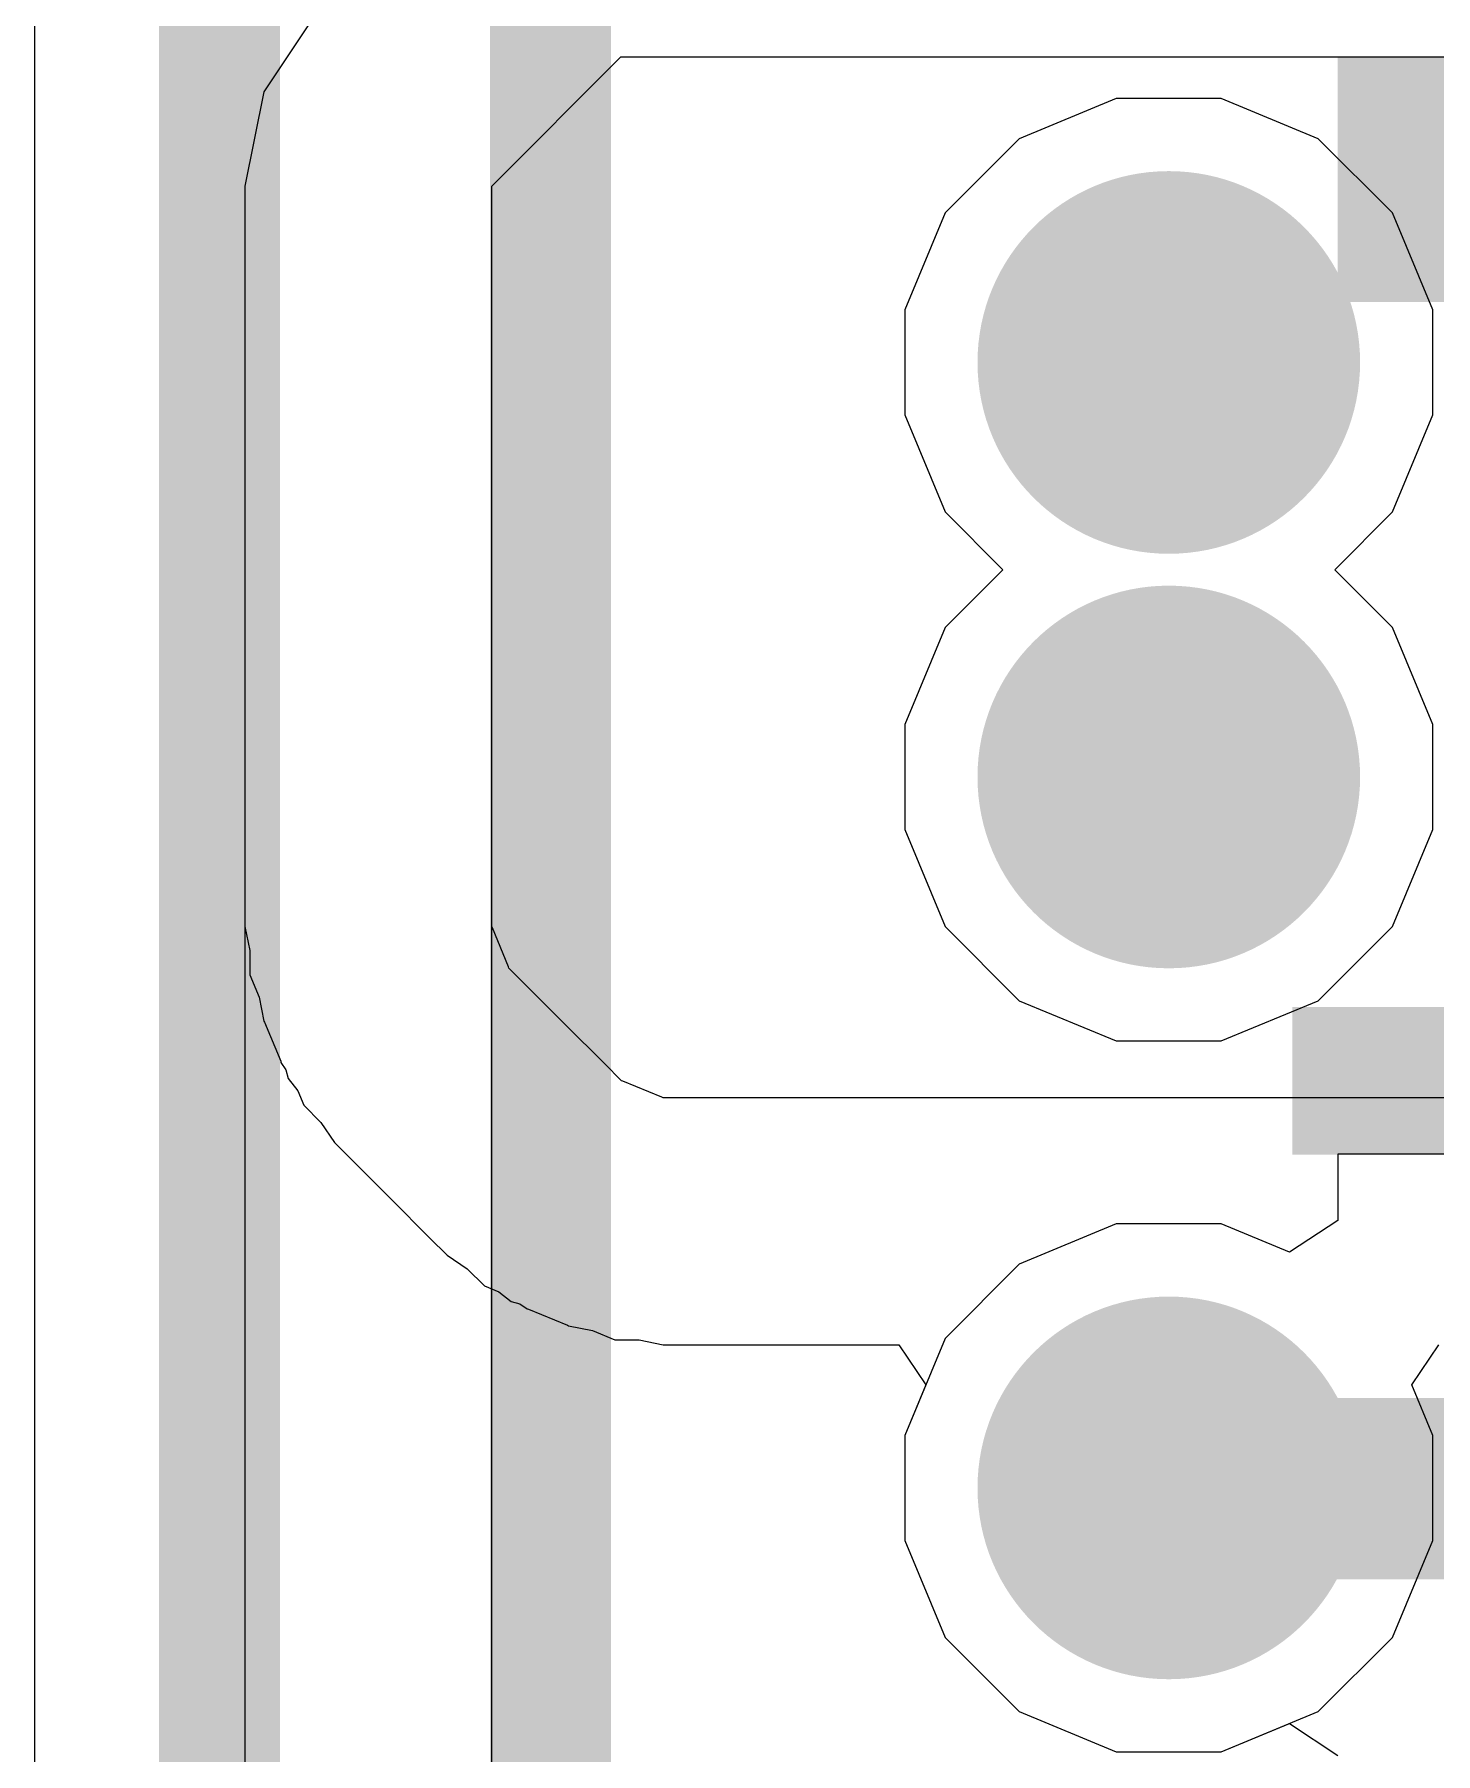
# Model space of a CAD drawing. Header units: inches. Extents: x -3 to 5259, y -3 to 5282.
# Drawn here: x 5.466 to 8.408, y 35.368 to 38.977 of the extents above; entities that cross this region are included whole.
import ezdxf

# ---------------------------------------------------------------- set-up
doc = ezdxf.new("R2010")
doc.units = ezdxf.units.IN
for name, color, linetype in [('Bottom Layer', 5, 'Continuous'), ('Bottom Solder', 6, 'Continuous'), ('Drill Drawing', 1, 'Continuous'), ('Layer 1', 16, 'Continuous'), ('Layer 2', 76, 'Continuous'), ('Top Layer', 1, 'Continuous'), ('Top Solder', 216, 'Continuous'), ('Via Holes', 16, 'Continuous')]:
    doc.layers.add(name, color=color, linetype=linetype)

msp = doc.modelspace()

# ---------------------------------------------------------------- hatches: boundary and pattern name
at = {"layer": 'Bottom Layer'}
h = msp.add_hatch(color=5, dxfattribs=at)
edge = h.paths.add_edge_path()
edge.add_arc((7.8476348, 38.28816066), 0.2999994, 0, 360)
h = msp.add_hatch(color=5, dxfattribs=at)
edge = h.paths.add_edge_path()
edge.add_arc((7.8476348, 37.41802524), 0.2999994, 0, 360)
h = msp.add_hatch(color=5, dxfattribs=at)
edge = h.paths.add_edge_path()
edge.add_arc((7.8476348, 35.92573714), 0.2999994, 0, 360)
at = {"layer": 'Bottom Solder'}
h = msp.add_hatch(color=6, dxfattribs=at)
edge = h.paths.add_edge_path()
edge.add_arc((7.8476348, 38.28816066), 0.4015993999999999, 0, 360)
h = msp.add_hatch(color=6, dxfattribs=at)
edge = h.paths.add_edge_path()
edge.add_arc((7.8476348, 37.41802524), 0.4015993999999999, 0, 360)
h = msp.add_hatch(color=6, dxfattribs=at)
edge = h.paths.add_edge_path()
edge.add_arc((7.8476348, 35.92573714), 0.4015993999999999, 0, 360)
at = {"layer": 'Layer 1'}
h = msp.add_hatch(color=16, dxfattribs=at)
edge = h.paths.add_edge_path()
edge.add_arc((7.8476348, 38.28816066), 0.2999994, 0, 360)
h = msp.add_hatch(color=16, dxfattribs=at)
edge = h.paths.add_edge_path()
edge.add_arc((7.8476348, 37.41802524), 0.2999994, 0, 360)
h = msp.add_hatch(color=16, dxfattribs=at)
edge = h.paths.add_edge_path()
edge.add_arc((7.8476348, 35.92573714), 0.2999994, 0, 360)
at = {"layer": 'Layer 2'}
h = msp.add_hatch(color=76, dxfattribs=at)
edge = h.paths.add_edge_path()
edge.add_arc((7.8476348, 38.28816066), 0.2999994, 0, 360)
h = msp.add_hatch(color=76, dxfattribs=at)
edge = h.paths.add_edge_path()
edge.add_arc((7.8476348, 37.41802524), 0.2999994, 0, 360)
h = msp.add_hatch(color=76, dxfattribs=at)
edge = h.paths.add_edge_path()
edge.add_arc((7.8476348, 35.92573714), 0.2999994, 0, 360)
at = {"layer": 'Top Layer'}
for points in [[(8.20237882, 38.41516066), (9.493938339999998, 38.41516066), (9.493938339999998, 38.92932269999999), (8.20237882, 38.92932269999999)], [(8.10726344, 36.62496866), (9.30966896, 36.62496866), (9.30966896, 36.93510266), (8.10726344, 36.93510266)]]:
    msp.add_hatch(color=1, dxfattribs=at).paths.add_polyline_path(points)
h = msp.add_hatch(color=1, dxfattribs=at)
edge = h.paths.add_edge_path()
edge.add_arc((7.8476348, 38.28816066), 0.2999994, 0, 360)
h = msp.add_hatch(color=1, dxfattribs=at)
edge = h.paths.add_edge_path()
edge.add_arc((7.8476348, 37.41802524), 0.2999994, 0, 360)
h = msp.add_hatch(color=1, dxfattribs=at)
edge = h.paths.add_edge_path()
edge.add_arc((7.8476348, 35.92573714), 0.2999994, 0, 360)
at = {"layer": 'Top Solder'}
h = msp.add_hatch(color=216, dxfattribs=at)
edge = h.paths.add_edge_path()
edge.add_arc((7.8476348, 38.28816066), 0.4015993999999999, 0, 360)
h = msp.add_hatch(color=216, dxfattribs=at)
edge = h.paths.add_edge_path()
edge.add_arc((7.8476348, 37.41802524), 0.4015993999999999, 0, 360)
h = msp.add_hatch(color=216, dxfattribs=at)
edge = h.paths.add_edge_path()
edge.add_arc((7.8476348, 35.92573714), 0.4015993999999999, 0, 360)
at = {"layer": 'Via Holes'}
h = msp.add_hatch(color=7, dxfattribs=at)
edge = h.paths.add_edge_path()
edge.add_arc((7.8476348, 38.28816066), 0.1499997, 0, 360)
h = msp.add_hatch(color=7, dxfattribs=at)
edge = h.paths.add_edge_path()
edge.add_arc((7.8476348, 37.41802524), 0.1499997, 0, 360)
h = msp.add_hatch(color=7, dxfattribs=at)
edge = h.paths.add_edge_path()
edge.add_arc((7.8476348, 35.92573714), 0.1499997, 0, 360)

# ---------------------------------------------------------------- linework, layer by layer
at = {"layer": 'Bottom Layer'}
for p, q in [((7.7374369, 38.84216006), (7.53382034, 38.75781936)), ((7.957832699999999, 38.84216006), (7.7374369, 38.84216006)), ((8.16144926, 38.75781936), (7.957832699999999, 38.84216006)), ((7.53382034, 38.75781936), (7.3779761, 38.60197512)), ((8.3172935, 38.60197512), (8.16144926, 38.75781936)), ((7.3779761, 38.60197512), (7.293635399999999, 38.39835856)), ((8.401634199999998, 38.39835856), (8.3172935, 38.60197512)), ((7.293635399999999, 38.39835856), (7.293635399999999, 38.17796276)), ((8.401634199999998, 38.17796276), (8.401634199999998, 38.39835856)), ((7.293635399999999, 38.17796276), (7.3779761, 37.9743462)), ((8.3172935, 37.9743462), (8.401634199999998, 38.17796276)), ((7.3779761, 37.9743462), (7.499228079999999, 37.85309422)), ((8.19604152, 37.85309422), (8.3172935, 37.9743462)), ((7.499228079999999, 37.85309422), (7.3779761, 37.73183969999999)), ((8.3172935, 37.73183969999999), (8.19604152, 37.85309422)), ((7.3779761, 37.73183969999999), (7.293635399999999, 37.52822314)), ((8.401634199999998, 37.52822314), (8.3172935, 37.73183969999999)), ((7.293635399999999, 37.52822314), (7.293635399999999, 37.30782734)), ((8.401634199999998, 37.30782734), (8.401634199999998, 37.52822314)), ((7.293635399999999, 37.30782734), (7.3779761, 37.10421078)), ((8.3172935, 37.10421078), (8.401634199999998, 37.30782734)), ((7.3779761, 37.10421078), (7.53382034, 36.94836653999999)), ((8.16144926, 36.94836653999999), (8.3172935, 37.10421078)), ((7.53382034, 36.94836653999999), (7.7374369, 36.86402584)), ((7.957832699999999, 36.86402584), (8.16144926, 36.94836653999999)), ((7.7374369, 36.86402584), (7.957832699999999, 36.86402584))]:
    msp.add_line(p, q, dxfattribs=at)
at = {"layer": 'Drill Drawing'}
for points in [[(7.7206348, 38.41516066, 0.0508, 0.0508, 0), (7.7206348, 38.54216066, 0.0508, 0.0508, 0)], [(7.7206348, 38.54216066, 0.0508, 0.0508, 0), (7.9746348, 38.54216066, 0.0508, 0.0508, 0)], [(7.9746348, 38.41516066, 0.0508, 0.0508, 0), (7.9746348, 38.54216066, 0.0508, 0.0508, 0)], [(7.593634799999999, 38.16116065999999, 0.0508, 0.0508, 0), (7.593634799999999, 38.41516066, 0.0508, 0.0508, 0)], [(7.593634799999999, 38.41516066, 0.0508, 0.0508, 0), (7.7206348, 38.41516066, 0.0508, 0.0508, 0)], [(7.7714348, 38.36436066, 0.0508, 0.0508, 0), (7.7714348, 38.44056066, 0.0508, 0.0508, 0)], [(7.7714348, 38.44056066, 0.0508, 0.0508, 0), (7.9238348, 38.44056066, 0.0508, 0.0508, 0)], [(7.9238348, 38.36436066, 0.0508, 0.0508, 0), (7.9238348, 38.44056066, 0.0508, 0.0508, 0)], [(7.9746348, 38.41516066, 0.0508, 0.0508, 0), (8.1016348, 38.41516066, 0.0508, 0.0508, 0)], [(8.1016348, 38.16116065999999, 0.0508, 0.0508, 0), (8.1016348, 38.41516066, 0.0508, 0.0508, 0)], [(7.6952348, 38.21196066, 0.0508, 0.0508, 0), (7.6952348, 38.36436066, 0.0508, 0.0508, 0)], [(7.6952348, 38.36436066, 0.0508, 0.0508, 0), (7.7714348, 38.36436066, 0.0508, 0.0508, 0)], [(7.9238348, 38.36436066, 0.0508, 0.0508, 0), (8.0000348, 38.36436066, 0.0508, 0.0508, 0)], [(8.0000348, 38.21196066, 0.0508, 0.0508, 0), (8.0000348, 38.36436066, 0.0508, 0.0508, 0)], [(7.6952348, 38.21196066, 0.0508, 0.0508, 0), (7.7714348, 38.21196066, 0.0508, 0.0508, 0)], [(7.7714348, 38.13576066, 0.0508, 0.0508, 0), (7.7714348, 38.21196066, 0.0508, 0.0508, 0)], [(7.9238348, 38.21196066, 0.0508, 0.0508, 0), (8.0000348, 38.21196066, 0.0508, 0.0508, 0)], [(7.9238348, 38.13576066, 0.0508, 0.0508, 0), (7.9238348, 38.21196066, 0.0508, 0.0508, 0)], [(7.593634799999999, 38.16116065999999, 0.0508, 0.0508, 0), (7.7206348, 38.16116065999999, 0.0508, 0.0508, 0)], [(7.7206348, 38.03416066, 0.0508, 0.0508, 0), (7.7206348, 38.16116065999999, 0.0508, 0.0508, 0)], [(7.9746348, 38.16116065999999, 0.0508, 0.0508, 0), (8.1016348, 38.16116065999999, 0.0508, 0.0508, 0)], [(7.9746348, 38.03416066, 0.0508, 0.0508, 0), (7.9746348, 38.16116065999999, 0.0508, 0.0508, 0)], [(7.7714348, 38.13576066, 0.0508, 0.0508, 0), (7.9238348, 38.13576066, 0.0508, 0.0508, 0)], [(7.7206348, 38.03416066, 0.0508, 0.0508, 0), (7.9746348, 38.03416066, 0.0508, 0.0508, 0)], [(7.7206348, 37.54502523999999, 0.0508, 0.0508, 0), (7.7206348, 37.67202524, 0.0508, 0.0508, 0)], [(7.7206348, 37.67202524, 0.0508, 0.0508, 0), (7.9746348, 37.67202524, 0.0508, 0.0508, 0)], [(7.9746348, 37.54502523999999, 0.0508, 0.0508, 0), (7.9746348, 37.67202524, 0.0508, 0.0508, 0)], [(7.593634799999999, 37.29102524, 0.0508, 0.0508, 0), (7.593634799999999, 37.54502523999999, 0.0508, 0.0508, 0)], [(7.593634799999999, 37.54502523999999, 0.0508, 0.0508, 0), (7.7206348, 37.54502523999999, 0.0508, 0.0508, 0)], [(7.7714348, 37.49422524, 0.0508, 0.0508, 0), (7.7714348, 37.57042524, 0.0508, 0.0508, 0)], [(7.7714348, 37.57042524, 0.0508, 0.0508, 0), (7.9238348, 37.57042524, 0.0508, 0.0508, 0)], [(7.9238348, 37.49422524, 0.0508, 0.0508, 0), (7.9238348, 37.57042524, 0.0508, 0.0508, 0)], [(7.9746348, 37.54502523999999, 0.0508, 0.0508, 0), (8.1016348, 37.54502523999999, 0.0508, 0.0508, 0)], [(8.1016348, 37.29102524, 0.0508, 0.0508, 0), (8.1016348, 37.54502523999999, 0.0508, 0.0508, 0)], [(7.6952348, 37.34182524, 0.0508, 0.0508, 0), (7.6952348, 37.49422524, 0.0508, 0.0508, 0)], [(7.6952348, 37.49422524, 0.0508, 0.0508, 0), (7.7714348, 37.49422524, 0.0508, 0.0508, 0)], [(7.9238348, 37.49422524, 0.0508, 0.0508, 0), (8.0000348, 37.49422524, 0.0508, 0.0508, 0)], [(8.0000348, 37.34182524, 0.0508, 0.0508, 0), (8.0000348, 37.49422524, 0.0508, 0.0508, 0)], [(7.6952348, 37.34182524, 0.0508, 0.0508, 0), (7.7714348, 37.34182524, 0.0508, 0.0508, 0)], [(7.7714348, 37.26562524, 0.0508, 0.0508, 0), (7.7714348, 37.34182524, 0.0508, 0.0508, 0)], [(7.9238348, 37.34182524, 0.0508, 0.0508, 0), (8.0000348, 37.34182524, 0.0508, 0.0508, 0)], [(7.9238348, 37.26562524, 0.0508, 0.0508, 0), (7.9238348, 37.34182524, 0.0508, 0.0508, 0)], [(7.593634799999999, 37.29102524, 0.0508, 0.0508, 0), (7.7206348, 37.29102524, 0.0508, 0.0508, 0)], [(7.7206348, 37.16402524, 0.0508, 0.0508, 0), (7.7206348, 37.29102524, 0.0508, 0.0508, 0)], [(7.9746348, 37.29102524, 0.0508, 0.0508, 0), (8.1016348, 37.29102524, 0.0508, 0.0508, 0)], [(7.9746348, 37.16402524, 0.0508, 0.0508, 0), (7.9746348, 37.29102524, 0.0508, 0.0508, 0)], [(7.7714348, 37.26562524, 0.0508, 0.0508, 0), (7.9238348, 37.26562524, 0.0508, 0.0508, 0)], [(7.7206348, 37.16402524, 0.0508, 0.0508, 0), (7.9746348, 37.16402524, 0.0508, 0.0508, 0)], [(7.7206348, 36.05273714, 0.0508, 0.0508, 0), (7.7206348, 36.17973714, 0.0508, 0.0508, 0)], [(7.7206348, 36.17973714, 0.0508, 0.0508, 0), (7.9746348, 36.17973714, 0.0508, 0.0508, 0)], [(7.9746348, 36.05273714, 0.0508, 0.0508, 0), (7.9746348, 36.17973714, 0.0508, 0.0508, 0)], [(7.7714348, 36.00193714, 0.0508, 0.0508, 0), (7.7714348, 36.07813714, 0.0508, 0.0508, 0)], [(7.7714348, 36.07813714, 0.0508, 0.0508, 0), (7.9238348, 36.07813714, 0.0508, 0.0508, 0)], [(7.9238348, 36.00193714, 0.0508, 0.0508, 0), (7.9238348, 36.07813714, 0.0508, 0.0508, 0)], [(7.593634799999999, 35.79873713999999, 0.0508, 0.0508, 0), (7.593634799999999, 36.05273714, 0.0508, 0.0508, 0)], [(7.593634799999999, 36.05273714, 0.0508, 0.0508, 0), (7.7206348, 36.05273714, 0.0508, 0.0508, 0)], [(7.9746348, 36.05273714, 0.0508, 0.0508, 0), (8.1016348, 36.05273714, 0.0508, 0.0508, 0)], [(8.1016348, 35.79873713999999, 0.0508, 0.0508, 0), (8.1016348, 36.05273714, 0.0508, 0.0508, 0)], [(7.6952348, 35.84953714, 0.0508, 0.0508, 0), (7.6952348, 36.00193714, 0.0508, 0.0508, 0)], [(7.6952348, 36.00193714, 0.0508, 0.0508, 0), (7.7714348, 36.00193714, 0.0508, 0.0508, 0)], [(7.9238348, 36.00193714, 0.0508, 0.0508, 0), (8.0000348, 36.00193714, 0.0508, 0.0508, 0)], [(8.0000348, 35.84953714, 0.0508, 0.0508, 0), (8.0000348, 36.00193714, 0.0508, 0.0508, 0)], [(7.6952348, 35.84953714, 0.0508, 0.0508, 0), (7.7714348, 35.84953714, 0.0508, 0.0508, 0)], [(7.7714348, 35.77333714, 0.0508, 0.0508, 0), (7.7714348, 35.84953714, 0.0508, 0.0508, 0)], [(7.9238348, 35.84953714, 0.0508, 0.0508, 0), (8.0000348, 35.84953714, 0.0508, 0.0508, 0)], [(7.9238348, 35.77333714, 0.0508, 0.0508, 0), (7.9238348, 35.84953714, 0.0508, 0.0508, 0)], [(7.593634799999999, 35.79873713999999, 0.0508, 0.0508, 0), (7.7206348, 35.79873713999999, 0.0508, 0.0508, 0)], [(7.7206348, 35.67173714, 0.0508, 0.0508, 0), (7.7206348, 35.79873713999999, 0.0508, 0.0508, 0)], [(7.9746348, 35.79873713999999, 0.0508, 0.0508, 0), (8.1016348, 35.79873713999999, 0.0508, 0.0508, 0)], [(7.9746348, 35.67173714, 0.0508, 0.0508, 0), (7.9746348, 35.79873713999999, 0.0508, 0.0508, 0)], [(7.7714348, 35.77333714, 0.0508, 0.0508, 0), (7.9238348, 35.77333714, 0.0508, 0.0508, 0)], [(7.7206348, 35.67173714, 0.0508, 0.0508, 0), (7.9746348, 35.67173714, 0.0508, 0.0508, 0)]]:
    msp.add_lwpolyline(points, format="xyseb", dxfattribs=at)
for points in [[(7.707934799999999, 38.54216066, 0.0254, 0.0254, 1), (7.7333348, 38.54216066, 0.0254, 0.0254, 1)], [(7.707934799999999, 38.54216066, 0.0254, 0.0254, 1), (7.7333348, 38.54216066, 0.0254, 0.0254, 1)], [(7.9619348, 38.54216066, 0.0254, 0.0254, 1), (7.9873348, 38.54216066, 0.0254, 0.0254, 1)], [(7.9619348, 38.54216066, 0.0254, 0.0254, 1), (7.9873348, 38.54216066, 0.0254, 0.0254, 1)], [(7.5809348, 38.41516066, 0.0254, 0.0254, 1), (7.6063348, 38.41516066, 0.0254, 0.0254, 1)], [(7.5809348, 38.41516066, 0.0254, 0.0254, 1), (7.6063348, 38.41516066, 0.0254, 0.0254, 1)], [(7.707934799999999, 38.41516066, 0.0254, 0.0254, 1), (7.7333348, 38.41516066, 0.0254, 0.0254, 1)], [(7.707934799999999, 38.41516066, 0.0254, 0.0254, 1), (7.7333348, 38.41516066, 0.0254, 0.0254, 1)], [(7.7587348, 38.44056066, 0.0254, 0.0254, 1), (7.784134799999999, 38.44056066, 0.0254, 0.0254, 1)], [(7.7587348, 38.44056066, 0.0254, 0.0254, 1), (7.784134799999999, 38.44056066, 0.0254, 0.0254, 1)], [(7.9111348, 38.44056066, 0.0254, 0.0254, 1), (7.9365348, 38.44056066, 0.0254, 0.0254, 1)], [(7.9111348, 38.44056066, 0.0254, 0.0254, 1), (7.9365348, 38.44056066, 0.0254, 0.0254, 1)], [(7.9619348, 38.41516066, 0.0254, 0.0254, 1), (7.9873348, 38.41516066, 0.0254, 0.0254, 1)], [(7.9619348, 38.41516066, 0.0254, 0.0254, 1), (7.9873348, 38.41516066, 0.0254, 0.0254, 1)], [(8.0889348, 38.41516066, 0.0254, 0.0254, 1), (8.1143348, 38.41516066, 0.0254, 0.0254, 1)], [(8.0889348, 38.41516066, 0.0254, 0.0254, 1), (8.1143348, 38.41516066, 0.0254, 0.0254, 1)], [(7.6825348, 38.36436066, 0.0254, 0.0254, 1), (7.707934799999999, 38.36436066, 0.0254, 0.0254, 1)], [(7.6825348, 38.36436066, 0.0254, 0.0254, 1), (7.707934799999999, 38.36436066, 0.0254, 0.0254, 1)], [(7.7587348, 38.36436066, 0.0254, 0.0254, 1), (7.784134799999999, 38.36436066, 0.0254, 0.0254, 1)], [(7.7587348, 38.36436066, 0.0254, 0.0254, 1), (7.784134799999999, 38.36436066, 0.0254, 0.0254, 1)], [(7.9111348, 38.36436066, 0.0254, 0.0254, 1), (7.9365348, 38.36436066, 0.0254, 0.0254, 1)], [(7.9111348, 38.36436066, 0.0254, 0.0254, 1), (7.9365348, 38.36436066, 0.0254, 0.0254, 1)], [(7.9873348, 38.36436066, 0.0254, 0.0254, 1), (8.0127348, 38.36436066, 0.0254, 0.0254, 1)], [(7.9873348, 38.36436066, 0.0254, 0.0254, 1), (8.0127348, 38.36436066, 0.0254, 0.0254, 1)], [(7.6825348, 38.21196066, 0.0254, 0.0254, 1), (7.707934799999999, 38.21196066, 0.0254, 0.0254, 1)], [(7.6825348, 38.21196066, 0.0254, 0.0254, 1), (7.707934799999999, 38.21196066, 0.0254, 0.0254, 1)], [(7.7587348, 38.21196066, 0.0254, 0.0254, 1), (7.784134799999999, 38.21196066, 0.0254, 0.0254, 1)], [(7.7587348, 38.21196066, 0.0254, 0.0254, 1), (7.784134799999999, 38.21196066, 0.0254, 0.0254, 1)], [(7.9111348, 38.21196066, 0.0254, 0.0254, 1), (7.9365348, 38.21196066, 0.0254, 0.0254, 1)], [(7.9111348, 38.21196066, 0.0254, 0.0254, 1), (7.9365348, 38.21196066, 0.0254, 0.0254, 1)], [(7.9873348, 38.21196066, 0.0254, 0.0254, 1), (8.0127348, 38.21196066, 0.0254, 0.0254, 1)], [(7.9873348, 38.21196066, 0.0254, 0.0254, 1), (8.0127348, 38.21196066, 0.0254, 0.0254, 1)], [(7.5809348, 38.16116065999999, 0.0254, 0.0254, 1), (7.6063348, 38.16116065999999, 0.0254, 0.0254, 1)], [(7.5809348, 38.16116065999999, 0.0254, 0.0254, 1), (7.6063348, 38.16116065999999, 0.0254, 0.0254, 1)], [(7.707934799999999, 38.16116065999999, 0.0254, 0.0254, 1), (7.7333348, 38.16116065999999, 0.0254, 0.0254, 1)], [(7.707934799999999, 38.16116065999999, 0.0254, 0.0254, 1), (7.7333348, 38.16116065999999, 0.0254, 0.0254, 1)], [(7.9619348, 38.16116065999999, 0.0254, 0.0254, 1), (7.9873348, 38.16116065999999, 0.0254, 0.0254, 1)], [(7.9619348, 38.16116065999999, 0.0254, 0.0254, 1), (7.9873348, 38.16116065999999, 0.0254, 0.0254, 1)], [(8.0889348, 38.16116065999999, 0.0254, 0.0254, 1), (8.1143348, 38.16116065999999, 0.0254, 0.0254, 1)], [(8.0889348, 38.16116065999999, 0.0254, 0.0254, 1), (8.1143348, 38.16116065999999, 0.0254, 0.0254, 1)], [(7.7587348, 38.13576066, 0.0254, 0.0254, 1), (7.784134799999999, 38.13576066, 0.0254, 0.0254, 1)], [(7.7587348, 38.13576066, 0.0254, 0.0254, 1), (7.784134799999999, 38.13576066, 0.0254, 0.0254, 1)], [(7.9111348, 38.13576066, 0.0254, 0.0254, 1), (7.9365348, 38.13576066, 0.0254, 0.0254, 1)], [(7.9111348, 38.13576066, 0.0254, 0.0254, 1), (7.9365348, 38.13576066, 0.0254, 0.0254, 1)], [(7.707934799999999, 38.03416066, 0.0254, 0.0254, 1), (7.7333348, 38.03416066, 0.0254, 0.0254, 1)], [(7.707934799999999, 38.03416066, 0.0254, 0.0254, 1), (7.7333348, 38.03416066, 0.0254, 0.0254, 1)], [(7.9619348, 38.03416066, 0.0254, 0.0254, 1), (7.9873348, 38.03416066, 0.0254, 0.0254, 1)], [(7.9619348, 38.03416066, 0.0254, 0.0254, 1), (7.9873348, 38.03416066, 0.0254, 0.0254, 1)], [(7.707934799999999, 37.67202524, 0.0254, 0.0254, 1), (7.7333348, 37.67202524, 0.0254, 0.0254, 1)], [(7.707934799999999, 37.67202524, 0.0254, 0.0254, 1), (7.7333348, 37.67202524, 0.0254, 0.0254, 1)], [(7.9619348, 37.67202524, 0.0254, 0.0254, 1), (7.9873348, 37.67202524, 0.0254, 0.0254, 1)], [(7.9619348, 37.67202524, 0.0254, 0.0254, 1), (7.9873348, 37.67202524, 0.0254, 0.0254, 1)], [(7.5809348, 37.54502523999999, 0.0254, 0.0254, 1), (7.6063348, 37.54502523999999, 0.0254, 0.0254, 1)], [(7.5809348, 37.54502523999999, 0.0254, 0.0254, 1), (7.6063348, 37.54502523999999, 0.0254, 0.0254, 1)], [(7.707934799999999, 37.54502523999999, 0.0254, 0.0254, 1), (7.7333348, 37.54502523999999, 0.0254, 0.0254, 1)], [(7.707934799999999, 37.54502523999999, 0.0254, 0.0254, 1), (7.7333348, 37.54502523999999, 0.0254, 0.0254, 1)], [(7.7587348, 37.57042524, 0.0254, 0.0254, 1), (7.784134799999999, 37.57042524, 0.0254, 0.0254, 1)], [(7.7587348, 37.57042524, 0.0254, 0.0254, 1), (7.784134799999999, 37.57042524, 0.0254, 0.0254, 1)], [(7.9111348, 37.57042524, 0.0254, 0.0254, 1), (7.9365348, 37.57042524, 0.0254, 0.0254, 1)], [(7.9111348, 37.57042524, 0.0254, 0.0254, 1), (7.9365348, 37.57042524, 0.0254, 0.0254, 1)], [(7.9619348, 37.54502523999999, 0.0254, 0.0254, 1), (7.9873348, 37.54502523999999, 0.0254, 0.0254, 1)], [(7.9619348, 37.54502523999999, 0.0254, 0.0254, 1), (7.9873348, 37.54502523999999, 0.0254, 0.0254, 1)], [(8.0889348, 37.54502523999999, 0.0254, 0.0254, 1), (8.1143348, 37.54502523999999, 0.0254, 0.0254, 1)], [(8.0889348, 37.54502523999999, 0.0254, 0.0254, 1), (8.1143348, 37.54502523999999, 0.0254, 0.0254, 1)], [(7.6825348, 37.49422524, 0.0254, 0.0254, 1), (7.707934799999999, 37.49422524, 0.0254, 0.0254, 1)], [(7.6825348, 37.49422524, 0.0254, 0.0254, 1), (7.707934799999999, 37.49422524, 0.0254, 0.0254, 1)], [(7.7587348, 37.49422524, 0.0254, 0.0254, 1), (7.784134799999999, 37.49422524, 0.0254, 0.0254, 1)], [(7.7587348, 37.49422524, 0.0254, 0.0254, 1), (7.784134799999999, 37.49422524, 0.0254, 0.0254, 1)], [(7.9111348, 37.49422524, 0.0254, 0.0254, 1), (7.9365348, 37.49422524, 0.0254, 0.0254, 1)], [(7.9111348, 37.49422524, 0.0254, 0.0254, 1), (7.9365348, 37.49422524, 0.0254, 0.0254, 1)], [(7.9873348, 37.49422524, 0.0254, 0.0254, 1), (8.0127348, 37.49422524, 0.0254, 0.0254, 1)], [(7.9873348, 37.49422524, 0.0254, 0.0254, 1), (8.0127348, 37.49422524, 0.0254, 0.0254, 1)], [(7.6825348, 37.34182524, 0.0254, 0.0254, 1), (7.707934799999999, 37.34182524, 0.0254, 0.0254, 1)], [(7.6825348, 37.34182524, 0.0254, 0.0254, 1), (7.707934799999999, 37.34182524, 0.0254, 0.0254, 1)], [(7.7587348, 37.34182524, 0.0254, 0.0254, 1), (7.784134799999999, 37.34182524, 0.0254, 0.0254, 1)], [(7.7587348, 37.34182524, 0.0254, 0.0254, 1), (7.784134799999999, 37.34182524, 0.0254, 0.0254, 1)], [(7.9111348, 37.34182524, 0.0254, 0.0254, 1), (7.9365348, 37.34182524, 0.0254, 0.0254, 1)], [(7.9111348, 37.34182524, 0.0254, 0.0254, 1), (7.9365348, 37.34182524, 0.0254, 0.0254, 1)], [(7.9873348, 37.34182524, 0.0254, 0.0254, 1), (8.0127348, 37.34182524, 0.0254, 0.0254, 1)], [(7.9873348, 37.34182524, 0.0254, 0.0254, 1), (8.0127348, 37.34182524, 0.0254, 0.0254, 1)], [(7.5809348, 37.29102524, 0.0254, 0.0254, 1), (7.6063348, 37.29102524, 0.0254, 0.0254, 1)], [(7.5809348, 37.29102524, 0.0254, 0.0254, 1), (7.6063348, 37.29102524, 0.0254, 0.0254, 1)], [(7.707934799999999, 37.29102524, 0.0254, 0.0254, 1), (7.7333348, 37.29102524, 0.0254, 0.0254, 1)], [(7.707934799999999, 37.29102524, 0.0254, 0.0254, 1), (7.7333348, 37.29102524, 0.0254, 0.0254, 1)], [(7.9619348, 37.29102524, 0.0254, 0.0254, 1), (7.9873348, 37.29102524, 0.0254, 0.0254, 1)], [(7.9619348, 37.29102524, 0.0254, 0.0254, 1), (7.9873348, 37.29102524, 0.0254, 0.0254, 1)], [(8.0889348, 37.29102524, 0.0254, 0.0254, 1), (8.1143348, 37.29102524, 0.0254, 0.0254, 1)], [(8.0889348, 37.29102524, 0.0254, 0.0254, 1), (8.1143348, 37.29102524, 0.0254, 0.0254, 1)], [(7.7587348, 37.26562524, 0.0254, 0.0254, 1), (7.784134799999999, 37.26562524, 0.0254, 0.0254, 1)], [(7.7587348, 37.26562524, 0.0254, 0.0254, 1), (7.784134799999999, 37.26562524, 0.0254, 0.0254, 1)], [(7.9111348, 37.26562524, 0.0254, 0.0254, 1), (7.9365348, 37.26562524, 0.0254, 0.0254, 1)], [(7.9111348, 37.26562524, 0.0254, 0.0254, 1), (7.9365348, 37.26562524, 0.0254, 0.0254, 1)], [(7.707934799999999, 37.16402524, 0.0254, 0.0254, 1), (7.7333348, 37.16402524, 0.0254, 0.0254, 1)], [(7.707934799999999, 37.16402524, 0.0254, 0.0254, 1), (7.7333348, 37.16402524, 0.0254, 0.0254, 1)], [(7.9619348, 37.16402524, 0.0254, 0.0254, 1), (7.9873348, 37.16402524, 0.0254, 0.0254, 1)], [(7.9619348, 37.16402524, 0.0254, 0.0254, 1), (7.9873348, 37.16402524, 0.0254, 0.0254, 1)], [(7.707934799999999, 36.17973714, 0.0254, 0.0254, 1), (7.7333348, 36.17973714, 0.0254, 0.0254, 1)], [(7.707934799999999, 36.17973714, 0.0254, 0.0254, 1), (7.7333348, 36.17973714, 0.0254, 0.0254, 1)], [(7.9619348, 36.17973714, 0.0254, 0.0254, 1), (7.9873348, 36.17973714, 0.0254, 0.0254, 1)], [(7.9619348, 36.17973714, 0.0254, 0.0254, 1), (7.9873348, 36.17973714, 0.0254, 0.0254, 1)], [(7.7587348, 36.07813714, 0.0254, 0.0254, 1), (7.784134799999999, 36.07813714, 0.0254, 0.0254, 1)], [(7.7587348, 36.07813714, 0.0254, 0.0254, 1), (7.784134799999999, 36.07813714, 0.0254, 0.0254, 1)], [(7.9111348, 36.07813714, 0.0254, 0.0254, 1), (7.9365348, 36.07813714, 0.0254, 0.0254, 1)], [(7.9111348, 36.07813714, 0.0254, 0.0254, 1), (7.9365348, 36.07813714, 0.0254, 0.0254, 1)], [(7.5809348, 36.05273714, 0.0254, 0.0254, 1), (7.6063348, 36.05273714, 0.0254, 0.0254, 1)], [(7.5809348, 36.05273714, 0.0254, 0.0254, 1), (7.6063348, 36.05273714, 0.0254, 0.0254, 1)], [(7.707934799999999, 36.05273714, 0.0254, 0.0254, 1), (7.7333348, 36.05273714, 0.0254, 0.0254, 1)], [(7.707934799999999, 36.05273714, 0.0254, 0.0254, 1), (7.7333348, 36.05273714, 0.0254, 0.0254, 1)], [(7.9619348, 36.05273714, 0.0254, 0.0254, 1), (7.9873348, 36.05273714, 0.0254, 0.0254, 1)], [(7.9619348, 36.05273714, 0.0254, 0.0254, 1), (7.9873348, 36.05273714, 0.0254, 0.0254, 1)], [(8.0889348, 36.05273714, 0.0254, 0.0254, 1), (8.1143348, 36.05273714, 0.0254, 0.0254, 1)], [(8.0889348, 36.05273714, 0.0254, 0.0254, 1), (8.1143348, 36.05273714, 0.0254, 0.0254, 1)], [(7.6825348, 36.00193714, 0.0254, 0.0254, 1), (7.707934799999999, 36.00193714, 0.0254, 0.0254, 1)], [(7.6825348, 36.00193714, 0.0254, 0.0254, 1), (7.707934799999999, 36.00193714, 0.0254, 0.0254, 1)], [(7.7587348, 36.00193714, 0.0254, 0.0254, 1), (7.784134799999999, 36.00193714, 0.0254, 0.0254, 1)], [(7.7587348, 36.00193714, 0.0254, 0.0254, 1), (7.784134799999999, 36.00193714, 0.0254, 0.0254, 1)], [(7.9111348, 36.00193714, 0.0254, 0.0254, 1), (7.9365348, 36.00193714, 0.0254, 0.0254, 1)], [(7.9111348, 36.00193714, 0.0254, 0.0254, 1), (7.9365348, 36.00193714, 0.0254, 0.0254, 1)], [(7.9873348, 36.00193714, 0.0254, 0.0254, 1), (8.0127348, 36.00193714, 0.0254, 0.0254, 1)], [(7.9873348, 36.00193714, 0.0254, 0.0254, 1), (8.0127348, 36.00193714, 0.0254, 0.0254, 1)], [(7.6825348, 35.84953714, 0.0254, 0.0254, 1), (7.707934799999999, 35.84953714, 0.0254, 0.0254, 1)], [(7.6825348, 35.84953714, 0.0254, 0.0254, 1), (7.707934799999999, 35.84953714, 0.0254, 0.0254, 1)], [(7.7587348, 35.84953714, 0.0254, 0.0254, 1), (7.784134799999999, 35.84953714, 0.0254, 0.0254, 1)], [(7.7587348, 35.84953714, 0.0254, 0.0254, 1), (7.784134799999999, 35.84953714, 0.0254, 0.0254, 1)], [(7.9111348, 35.84953714, 0.0254, 0.0254, 1), (7.9365348, 35.84953714, 0.0254, 0.0254, 1)], [(7.9111348, 35.84953714, 0.0254, 0.0254, 1), (7.9365348, 35.84953714, 0.0254, 0.0254, 1)], [(7.9873348, 35.84953714, 0.0254, 0.0254, 1), (8.0127348, 35.84953714, 0.0254, 0.0254, 1)], [(7.9873348, 35.84953714, 0.0254, 0.0254, 1), (8.0127348, 35.84953714, 0.0254, 0.0254, 1)], [(7.5809348, 35.79873713999999, 0.0254, 0.0254, 1), (7.6063348, 35.79873713999999, 0.0254, 0.0254, 1)], [(7.5809348, 35.79873713999999, 0.0254, 0.0254, 1), (7.6063348, 35.79873713999999, 0.0254, 0.0254, 1)], [(7.707934799999999, 35.79873713999999, 0.0254, 0.0254, 1), (7.7333348, 35.79873713999999, 0.0254, 0.0254, 1)], [(7.707934799999999, 35.79873713999999, 0.0254, 0.0254, 1), (7.7333348, 35.79873713999999, 0.0254, 0.0254, 1)], [(7.9619348, 35.79873713999999, 0.0254, 0.0254, 1), (7.9873348, 35.79873713999999, 0.0254, 0.0254, 1)], [(7.9619348, 35.79873713999999, 0.0254, 0.0254, 1), (7.9873348, 35.79873713999999, 0.0254, 0.0254, 1)], [(8.0889348, 35.79873713999999, 0.0254, 0.0254, 1), (8.1143348, 35.79873713999999, 0.0254, 0.0254, 1)], [(8.0889348, 35.79873713999999, 0.0254, 0.0254, 1), (8.1143348, 35.79873713999999, 0.0254, 0.0254, 1)], [(7.7587348, 35.77333714, 0.0254, 0.0254, 1), (7.784134799999999, 35.77333714, 0.0254, 0.0254, 1)], [(7.7587348, 35.77333714, 0.0254, 0.0254, 1), (7.784134799999999, 35.77333714, 0.0254, 0.0254, 1)], [(7.9111348, 35.77333714, 0.0254, 0.0254, 1), (7.9365348, 35.77333714, 0.0254, 0.0254, 1)], [(7.9111348, 35.77333714, 0.0254, 0.0254, 1), (7.9365348, 35.77333714, 0.0254, 0.0254, 1)], [(7.707934799999999, 35.67173714, 0.0254, 0.0254, 1), (7.7333348, 35.67173714, 0.0254, 0.0254, 1)], [(7.707934799999999, 35.67173714, 0.0254, 0.0254, 1), (7.7333348, 35.67173714, 0.0254, 0.0254, 1)], [(7.9619348, 35.67173714, 0.0254, 0.0254, 1), (7.9873348, 35.67173714, 0.0254, 0.0254, 1)], [(7.9619348, 35.67173714, 0.0254, 0.0254, 1), (7.9873348, 35.67173714, 0.0254, 0.0254, 1)]]:
    msp.add_lwpolyline(points, format="xyseb", close=True, dxfattribs=at)
at = {"layer": 'Layer 1'}
for p, q in [((6.05995232, 39.0242425), (5.947674159999999, 38.85620626)), ((6.4262, 38.65799482), (6.697530419999999, 38.92932524)), ((6.697530419999999, 38.92932524), (14.29132524, 38.92932524)), ((5.947674159999999, 38.85620626), (5.90824828, 38.65799482)), ((5.90824828, 38.65799482), (5.90824828, 37.10393138)), ((6.4262, 37.10393138), (6.4262, 38.65799482)), ((5.90824828, 37.10393138), (5.918194919999999, 37.05392386)), ((6.427840839999999, 37.1014752), (6.4262, 37.10393138)), ((6.4262, 37.10393138), (6.4262, 37.10393138)), ((6.461683799999999, 37.01977356), (6.427840839999999, 37.1014752)), ((5.918194919999999, 37.05392386), (5.918189839999999, 37.00293082)), ((5.918189839999999, 37.00293082), (5.93771736, 36.95577572)), ((6.462265459999999, 37.01685509999999), (6.461683799999999, 37.01977356)), ((6.462267999999999, 37.01685002), (6.462265459999999, 37.01685509999999)), ((6.580494839999999, 36.89862064), (6.462267999999999, 37.01685002)), ((6.462267999999999, 37.01685002), (6.462267999999999, 37.01685002)), ((5.93771736, 36.95577572), (5.947674159999999, 36.90571994)), ((5.947674159999999, 36.90571994), (5.949317539999999, 36.90326122)), ((5.949317539999999, 36.90326122), (5.983160499999999, 36.82155958)), ((6.662663839999999, 36.8164491), (6.580494839999999, 36.89862064)), ((5.983160499999999, 36.82155958), (5.98373962, 36.81864366)), ((5.98373962, 36.81864366), (5.99407996, 36.80316744)), ((6.662668919999999, 36.81644656), (6.662663839999999, 36.8164491)), ((6.69873946, 36.78037602), (6.662668919999999, 36.81644656)), ((5.99407996, 36.80316744), (5.99899486, 36.7852198)), ((5.99899486, 36.7852198), (6.01913452, 36.75926862)), ((6.69874454, 36.78037348), (6.69873946, 36.78037602)), ((6.70164014, 36.77979689999999), (6.69874454, 36.78037348)), ((6.78335956, 36.74594886), (6.70164014, 36.77979689999999)), ((6.01913452, 36.75926862), (6.0317126, 36.7289334)), ((6.78582336, 36.74430294), (6.78335956, 36.74594886)), ((16.76351486, 36.74430294), (6.78582336, 36.74430294)), ((6.0317126, 36.7289334), (6.06772218, 36.69294922)), ((6.06772218, 36.69294922), (6.09601524, 36.65060742)), ((6.09601524, 36.65060742), (6.214242079999999, 36.53238058)), ((6.214242079999999, 36.53238058), (6.296411079999999, 36.4502065)), ((6.296411079999999, 36.4502065), (6.296421239999999, 36.45020142)), ((6.296421239999999, 36.45020142), (6.33249178, 36.41412834)), ((6.33249178, 36.41412834), (6.37487422, 36.38580988)), ((6.37487422, 36.38580988), (6.410899039999999, 36.34976982)), ((6.410899039999999, 36.34976982), (6.441193619999999, 36.3372146)), ((6.441193619999999, 36.3372146), (6.46710416, 36.31710542)), ((6.46710416, 36.31710542), (6.48505688, 36.31218798)), ((6.48505688, 36.31218798), (6.50052802, 36.30185018)), ((6.50052802, 36.30185018), (6.50342616, 36.30127359999999)), ((6.50342616, 36.30127359999999), (6.50343378, 36.30126851999999)), ((6.50343378, 36.30126851999999), (6.585150659999999, 36.26742048)), ((6.585150659999999, 36.26742048), (6.58761192, 36.2657771)), ((6.58761192, 36.2657771), (6.6376677, 36.2558203)), ((6.6376677, 36.2558203), (6.6848228, 36.23629278)), ((6.6848228, 36.23629278), (6.73581584, 36.23629785999999)), ((6.73581584, 36.23629785999999), (6.78582336, 36.22635122)), ((6.78582336, 36.22635122), (7.281070019999999, 36.22635122)), ((7.281070019999999, 36.22635122), (7.337516439999999, 36.14187336)), ((8.35775316, 36.14187336), (8.41419958, 36.22635122)), ((7.337516439999999, 36.14187336), (7.293635399999999, 36.03593504)), ((8.401634199999998, 36.03593504), (8.35775316, 36.14187336)), ((7.293635399999999, 36.03593504), (7.293635399999999, 35.81553924)), ((8.401634199999998, 35.81553924), (8.401634199999998, 36.03593504)), ((7.293635399999999, 35.81553924), (7.3779761, 35.61192268)), ((8.3172935, 35.61192268), (8.401634199999998, 35.81553924)), ((7.3779761, 35.61192268), (7.53382034, 35.45607844)), ((8.16144926, 35.45607844), (8.3172935, 35.61192268)), ((7.53382034, 35.45607844), (7.7374369, 35.37173774)), ((7.957832699999999, 35.37173774), (8.16144926, 35.45607844)), ((7.7374369, 35.37173774), (7.957832699999999, 35.37173774))]:
    msp.add_line(p, q, dxfattribs=at)
at = {"layer": 'Layer 2'}
msp.add_line((5.466082539999999, 42.26735768), (5.466082539999999, 27.24690512), dxfattribs=at)
for points in [[(6.549456039999999, 27.3341465, 0.254, 0.254, 0), (6.549456039999999, 49.64856466, 0.254, 0.254, 0)], [(5.8545476, 27.24690512, 0.254, 0.254, 0), (5.8545476, 42.66236578, 0.254, 0.254, 0)]]:
    msp.add_lwpolyline(points, format="xyseb", dxfattribs=at)
at = {"layer": 'Top Layer'}
for p, q in [((6.0599447, 39.02422472), (5.947674159999999, 38.8561961)), ((6.4262, 38.65798466), (6.697530419999999, 38.92932524)), ((6.697530419999999, 38.92932524), (9.2626434, 38.92932524)), ((5.947674159999999, 38.8561961), (5.90824828, 38.65798466)), ((5.90824828, 38.65798466), (5.9082432, 34.96012819999999)), ((6.426194919999999, 34.96013582), (6.4262, 38.65798466)), ((9.2626434, 36.62615484), (8.20237882, 36.62615484)), ((8.20237882, 36.62615484), (8.20237882, 36.4872143)), ((8.20237882, 36.4872143), (8.10077628, 36.4205266)), ((7.7374369, 36.47973654), (7.53382034, 36.39539584)), ((7.957832699999999, 36.47973654), (7.7374369, 36.47973654)), ((8.10077628, 36.4205266), (7.957832699999999, 36.47973654)), ((7.53382034, 36.39539584), (7.3779761, 36.2395516)), ((7.3779761, 36.2395516), (7.293635399999999, 36.03593504)), ((7.293635399999999, 36.03593504), (7.293635399999999, 35.81553924)), ((7.293635399999999, 35.81553924), (7.3779761, 35.61192268)), ((7.3779761, 35.61192268), (7.53382034, 35.45607844)), ((7.53382034, 35.45607844), (7.7374369, 35.37173774)), ((7.957832699999999, 35.37173774), (8.10077628, 35.43094768)), ((8.10077628, 35.43094768), (8.20237882, 35.36425998)), ((7.7374369, 35.37173774), (7.957832699999999, 35.37173774))]:
    msp.add_line(p, q, dxfattribs=at)
for points in [[(7.8476348, 35.92573714, 0.3809999999999999, 0.3809999999999999, 0), (7.849280719999999, 35.92409121999999, 0.3809999999999999, 0.3809999999999999, 0)], [(7.849280719999999, 35.92409121999999, 0.3809999999999999, 0.3809999999999999, 0), (9.16577542, 35.92409121999999, 0.3809999999999999, 0.3809999999999999, 0)]]:
    msp.add_lwpolyline(points, format="xyseb", dxfattribs=at)
for points in [[(7.752384799999999, 35.92573714, 0.1905, 0.1905, 1), (7.942884799999999, 35.92573714, 0.1905, 0.1905, 1)], [(7.75403072, 35.92409121999999, 0.1905, 0.1905, 1), (7.94453072, 35.92409121999999, 0.1905, 0.1905, 1)], [(7.75403072, 35.92409121999999, 0.1905, 0.1905, 1), (7.94453072, 35.92409121999999, 0.1905, 0.1905, 1)]]:
    msp.add_lwpolyline(points, format="xyseb", close=True, dxfattribs=at)

doc.saveas('drawing.dxf')
